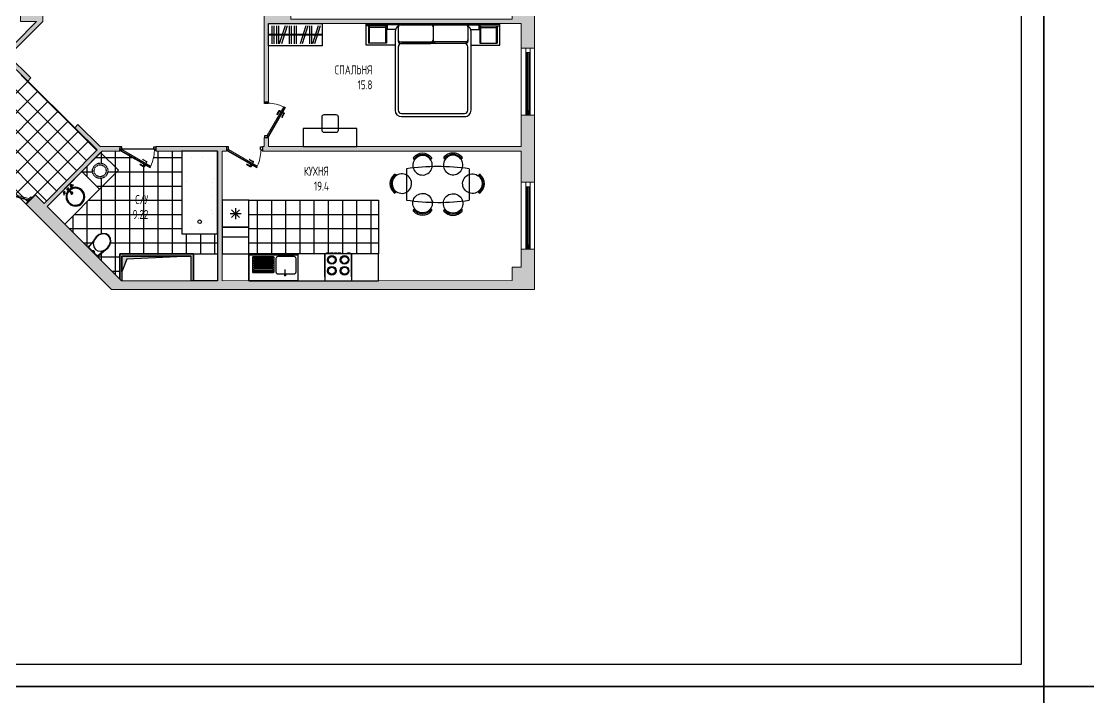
# Model space of a CAD drawing. Header units: millimetres. Extents: x -7516 to 14738, y -3327 to 3625.
# Drawn here: x 3791.3 to 4030, y 2731.3 to 2882.5 of the extents above; entities that cross this region are included whole.
import ezdxf

# ---------------------------------------------------------------- set-up
doc = ezdxf.new("R2010")
doc.units = ezdxf.units.MM
doc.header["$LTSCALE"] = 1.5
doc.linetypes.add('ACAD_ISO02W100', pattern=[15, 12, -3])
for name, color, linetype in [('КАНАЛЫ', 253, 'Continuous'), ('кафель', 9, 'Continuous'), ('МЕБЕЛЬ ОСНОВ', 7, 'Continuous'), ('Основные тонкие', 7, 'Continuous')]:
    doc.layers.add(name, color=color, linetype=linetype)
for name, color, linetype, lineweight in [('новый план', 6, 'Continuous', 30), ('ОКНА', 130, 'Continuous', 30), ('СТЕНЫ', 30, 'Continuous', 30)]:
    doc.layers.add(name, color=color, linetype=linetype, lineweight=lineweight)
doc.styles.add('style1', font='txt.shx', dxfattribs={"width": 0.7, "height": 2.5})
pattern_1 = [(180, (3821.8645, 3607.7084), (-2e-16, -3.175), []), (270, (3821.8645, 3607.7084), (3.175, -4e-16), [])]

# ---------------------------------------------------------------- blocks, each defined once
blk = doc.blocks.new('рпр')
at = {"layer": 'МЕБЕЛЬ ОСНОВ', "color": 7}
for p, q in [((4888.37, 2986.87), (4888.15, 2984.66)), ((4888.41, 2986.97), (4888.22, 2985.01)), ((4888.28, 2985.08), (4888.46, 2986.92)), ((4888.36, 2986.84), (4888.37, 2986.92)), ((4888.37, 2986.92), (4888.41, 2986.97)), ((4888.41, 2986.97), (4888.4, 2986.81)), ((4888.41, 2986.97), (4889.54, 2986.97)), ((4888.41, 2986.97), (4889.54, 2986.97)), ((4888.46, 2986.92), (4888.41, 2986.97)), ((4889.54, 2986.97), (4890.22, 2986.97)), ((4889.6, 2986.82), (4889.54, 2986.97)), ((4890.16, 2986.82), (4889.6, 2986.82)), ((4889.7, 2986.77), (4889.87, 2986.77)), ((4889.79, 2986.7), (4889.7, 2986.77)), ((4889.87, 2986.77), (4889.73, 2986.77)), ((4889.73, 2986.77), (4890.06, 2986.77)), ((4889.96, 2986.7), (4889.79, 2986.7)), ((4890.06, 2986.77), (4889.96, 2986.7)), ((4890.22, 2986.97), (4890.16, 2986.82)), ((4890.22, 2986.97), (4891.33, 2986.97)), ((4891.33, 2986.97), (4891.28, 2986.92)), ((4891.28, 2986.92), (4891.47, 2985.08)), ((4891.33, 2986.97), (4891.37, 2986.92)), ((4891.37, 2986.57), (4891.33, 2986.97)), ((4891.37, 2986.92), (4891.4, 2986.62)), ((4891.4, 2986.62), (4891.37, 2986.57)), ((4891.37, 2986.57), (4891.37, 2986.57)), ((4888.2, 2984.98), (4888.06, 2984.13)), ((4888.06, 2984.13), (4888.19, 2983.29)), ((4888.27, 2984.94), (4888.13, 2984.13)), ((4888.13, 2984.13), (4888.26, 2983.32)), ((4888.24, 2985.04), (4888.2, 2984.98)), ((4888.65, 2985.63), (4888.27, 2984.94)), ((4889.22, 2986.08), (4888.65, 2985.63)), ((4889.88, 2986.24), (4889.22, 2986.08)), ((4890.55, 2986.07), (4889.88, 2986.24)), ((4891.11, 2985.61), (4890.55, 2986.07)), ((4891.48, 2984.92), (4891.11, 2985.61)), ((4891.61, 2984.11), (4891.48, 2984.92)), ((4891.48, 2983.3), (4891.61, 2984.11)), ((4891.55, 2984.95), (4891.51, 2985.03)), ((4891.54, 2983.26), (4891.68, 2984.11)), ((4891.68, 2984.11), (4891.55, 2984.95)), ((4888.19, 2983.29), (4888.58, 2982.57)), ((4888.26, 2983.32), (4888.63, 2982.63)), ((4888.58, 2982.57), (4889.17, 2982.09)), ((4888.63, 2982.63), (4889.19, 2982.17)), ((4889.17, 2982.09), (4889.86, 2981.92)), ((4889.19, 2982.17), (4889.86, 2982)), ((4889.86, 2982), (4890.53, 2982.16)), ((4889.86, 2981.92), (4890.55, 2982.08)), ((4890.53, 2982.16), (4891.09, 2982.61)), ((4890.55, 2982.08), (4891.14, 2982.55)), ((4891.09, 2982.61), (4891.48, 2983.3)), ((4891.14, 2982.55), (4891.54, 2983.26))]:
    blk.add_line(p, q, dxfattribs=at)
at = {"layer": 'МЕБЕЛЬ ОСНОВ', "color": 7, "ltscale": 1.5}
blk.add_lwpolyline([(4891.51, 2985.03), (4891.37, 2986.57)], dxfattribs=at)
blk = doc.blocks.new('ек')
for p, q in [((4931.49, 3632.32), (4931.76, 3632.12)), ((4931.79, 3632.47), (4931.95, 3632.35)), ((4935.28, 3632.47), (4935.08, 3632.33)), ((4935.62, 3632.35), (4935.31, 3632.12)), ((4938.31, 3632.38), (4938.59, 3632.18)), ((4938.61, 3632.53), (4938.78, 3632.41)), ((4942.1, 3632.53), (4941.91, 3632.39)), ((4942.45, 3632.41), (4942.13, 3632.18)), ((4927.43, 3628.82), (4927.66, 3628.5)), ((4946.2, 3628.82), (4945.97, 3628.5)), ((4927.31, 3628.47), (4927.45, 3628.28)), ((4946.32, 3628.47), (4946.18, 3628.28)), ((4927.31, 3624.98), (4927.42, 3625.14)), ((4927.45, 3624.68), (4927.66, 3624.95)), ((4946.17, 3624.68), (4945.97, 3624.95)), ((4946.32, 3624.98), (4946.2, 3625.14)), ((4931.49, 3620.89), (4931.76, 3621.09)), ((4931.79, 3620.74), (4931.95, 3620.86)), ((4935.28, 3620.74), (4935.08, 3620.88)), ((4935.62, 3620.86), (4935.31, 3621.09)), ((4938.31, 3620.83), (4938.59, 3621.03)), ((4938.61, 3620.68), (4938.78, 3620.8)), ((4942.1, 3620.68), (4941.91, 3620.82)), ((4942.45, 3620.81), (4942.13, 3621.03))]:
    blk.add_line(p, q)
for points in [[(4935.01, 3629.22, 2.852439), (4932.29, 3629.06, 0.350569), (4935.01, 3629.22)], [(4941.84, 3629.28, 2.852439), (4939.12, 3629.12, 0.350569), (4941.84, 3629.28)], [(4930.55, 3628.2, 2.852439), (4930.71, 3625.48, 0.350569), (4930.55, 3628.2)], [(4943.07, 3628.2, -2.852439), (4942.91, 3625.48, -0.350569), (4943.07, 3628.2)], [(4935.01, 3623.99, -2.852439), (4932.29, 3624.15, -0.350569), (4935.01, 3623.99)], [(4941.84, 3623.93, -2.852439), (4939.12, 3624.09, -0.350569), (4941.84, 3623.93)]]:
    blk.add_lwpolyline(points, format="xyb")
for points in [[(4929.94, 3630.05), (4929.94, 3623.05)], [(4943.94, 3630.05), (4943.94, 3623.05)]]:
    blk.add_lwpolyline(points)
for centre, radius, start, end in [((4933.53, 3630.85), 2.68, 40.2729, 139.7271), ((4940.36, 3630.91), 2.68, 40.2729, 139.7271), ((4940.36, 3630.91), 2.38, 40.0936, 139.9064), ((4931.64, 3632.45), 0.2, 139.7271, 219.8242), ((4931.56, 3632.51), 0.2, 248.872, 319.9064), ((4933.53, 3630.85), 2.38, 40.0936, 139.9064), ((4935.51, 3632.51), 0.2, 220.0936, 305.6519), ((4935.22, 3632.39), 0.409, 354.1192, 27.9442), ((4938.47, 3632.51), 0.2, 139.7271, 219.8242), ((4938.38, 3632.57), 0.2, 248.872, 319.9064), ((4942.33, 3632.57), 0.2, 220.0936, 305.6519), ((4942.04, 3632.45), 0.409, 354.1192, 27.9442), ((4928.93, 3626.73), 2.68, 130.2729, 229.7271), ((4928.93, 3626.73), 2.38, 130.0936, 229.9064), ((4927.39, 3628.41), 0.409, 84.1192, 117.9442), ((4927.26, 3628.7), 0.2, 310.0936, 35.6519), ((4936.94, 3581.3), 49.25, 81.8288, 98.1712), ((4946.36, 3628.7), 0.2, 144.3481, 229.9064), ((4946.24, 3628.41), 0.409, 62.0558, 95.8808), ((4944.7, 3626.73), 2.38, 310.0936, 49.9064), ((4944.7, 3626.73), 2.68, 310.2729, 49.7271), ((4927.32, 3624.83), 0.2, 229.7271, 309.8242), ((4927.26, 3624.75), 0.2, 338.872, 49.9064), ((4946.36, 3624.75), 0.2, 130.0936, 201.128), ((4946.3, 3624.83), 0.2, 230.1758, 310.2729), ((4936.94, 3671.8), 49.25, 261.8288, 278.1712), ((4931.64, 3620.76), 0.2, 140.1758, 220.2729), ((4931.56, 3620.7), 0.2, 40.0936, 111.128), ((4933.53, 3622.37), 2.68, 220.2729, 319.7271), ((4933.53, 3622.37), 2.38, 220.0936, 319.9064), ((4935.51, 3620.7), 0.2, 54.3481, 139.9064), ((4935.22, 3620.82), 0.409, 332.0558, 5.8808), ((4938.47, 3620.7), 0.2, 140.1758, 220.2729), ((4938.38, 3620.64), 0.2, 40.0936, 111.128), ((4940.36, 3622.31), 2.68, 220.2729, 319.7271), ((4940.36, 3622.31), 2.38, 220.0936, 319.9064), ((4942.33, 3620.64), 0.2, 54.3481, 139.9064), ((4942.04, 3620.76), 0.409, 332.0558, 5.8808)]:
    blk.add_arc(centre, radius, start, end)
blk = doc.blocks.new('двери наружные')
at = {"color": 0}
for p, q in [((3657.41, 2612.77), (3657.91, 2612.77)), ((3657.46, 2612.57), (3657.46, 2612.77)), ((3657.46, 2612.77), (3657.86, 2612.77)), ((3657.86, 2612.77), (3657.86, 2612.62)), ((3657.73, 2612.57), (3657.46, 2612.57)), ((3657.73, 2612.62), (3657.86, 2612.62)), ((3657.41, 2608.22), (3657.91, 2608.22)), ((3657.73, 2608.42), (3657.46, 2608.42)), ((3657.46, 2608.42), (3657.46, 2608.22)), ((3657.46, 2608.22), (3657.86, 2608.22)), ((3657.73, 2608.37), (3657.86, 2608.37)), ((3657.86, 2608.22), (3657.86, 2608.37))]:
    blk.add_line(p, q, dxfattribs=at)
at = {"color": 0, "lineweight": 9}
for p, q in [((3657.73, 2612.62), (3657.73, 2612.57)), ((3657.75, 2608.44), (3659.76, 2611.92)), ((3657.92, 2608.33), (3659.96, 2611.86)), ((3659.88, 2611.86), (3659.76, 2611.92)), ((3659.07, 2611.22), (3658.85, 2610.84)), ((3659.13, 2611.18), (3658.92, 2610.8)), ((3659.26, 2611.11), (3659.13, 2611.18)), ((3659.3, 2611.18), (3659.17, 2611.25)), ((3659.19, 2611), (3659.34, 2611.25)), ((3659.22, 2610.98), (3659.19, 2611)), ((3659.3, 2611.18), (3659.24, 2611.21)), ((3659.34, 2611.25), (3659.36, 2611.24)), ((3659.6, 2610.91), (3659.38, 2610.53)), ((3659.41, 2610.87), (3659.39, 2610.88)), ((3659.56, 2611.12), (3659.41, 2610.87)), ((3659.68, 2610.87), (3659.45, 2610.49)), ((3659.48, 2610.98), (3659.6, 2610.91)), ((3659.52, 2611.05), (3659.65, 2610.97)), ((3659.54, 2611.14), (3659.56, 2611.12)), ((3657.73, 2608.37), (3657.73, 2608.42)), ((3657.86, 2608.37), (3657.75, 2608.44)), ((3657.92, 2608.33), (3657.86, 2608.37))]:
    blk.add_line(p, q, dxfattribs=at)
at = {"color": 0, "lineweight": 0}
for p, q in [((3657.86, 2608.37), (3659.9, 2611.89)), ((3659.9, 2611.89), (3659.96, 2611.86))]:
    blk.add_line(p, q, dxfattribs=at)
at = {"color": 0}
blk.add_circle((3657.78, 2608.39), 0.0212, dxfattribs=at)
at = {"color": 0, "lineweight": 0}
blk.add_arc((3657.74, 2609.36), 3.26, 51.7107, 87.8927, dxfattribs=at)
at = {"color": 0, "lineweight": 9}
for centre, major_axis, start_param, end_param in [((3658.88, 2610.82), (-0.0381, -0.0102), 5.497787, 8.63938), ((3659.13, 2611.19), (0.0192, -0.0715), 2.356194, 3.926991), ((3659.42, 2610.51), (-0.0381, -0.0102), 5.497787, 8.63938), ((3659.61, 2610.91), (-0.0715, -0.0192), 2.356194, 3.926991)]:
    blk.add_ellipse(centre, major_axis=major_axis, ratio=1, start_param=start_param, end_param=end_param, dxfattribs=at)
blk = doc.blocks.new('дыерь800')
at = {"color": 7, "lineweight": 9}
for p, q in [((562.11, 191.6), (562.05, 191.49)), ((565.27, 189.63), (562.05, 191.49)), ((562.08, 191.62), (562.11, 191.68)), ((565.34, 189.74), (562.08, 191.62)), ((565.38, 189.8), (562.11, 191.68)), ((562.46, 191.22), (562.48, 191.24)), ((562.72, 191.07), (562.46, 191.22)), ((562.54, 191.18), (562.46, 191.05)), ((562.54, 191.18), (562.5, 191.12)), ((562.6, 191.14), (562.53, 191.01)), ((562.53, 191.01), (562.91, 190.79)), ((562.58, 191.42), (562.59, 191.44)), ((562.59, 191.44), (562.84, 191.29)), ((562.66, 191.4), (562.74, 191.53)), ((562.73, 191.1), (562.72, 191.07)), ((562.73, 191.36), (562.8, 191.48)), ((562.8, 191.48), (563.18, 191.26)), ((562.84, 191.29), (562.83, 191.27)), ((562.84, 191.55), (563.22, 191.33)), ((562.49, 190.95), (562.87, 190.73)), ((565.38, 189.8), (565.34, 189.74)), ((565.33, 189.74), (565.27, 189.63))]:
    blk.add_line(p, q, dxfattribs=at)
at = {"color": 7, "lineweight": 30}
for p, q in [((561.48, 189.29), (561.48, 189.79)), ((565.48, 189.29), (565.48, 189.79)), ((561.48, 189.34), (561.48, 189.74)), ((561.48, 189.74), (561.63, 189.74)), ((561.68, 189.34), (561.48, 189.34)), ((561.63, 189.61), (561.63, 189.74)), ((561.63, 189.61), (561.68, 189.61)), ((561.68, 189.61), (561.68, 189.34)), ((565.28, 189.61), (565.28, 189.34)), ((565.33, 189.61), (565.28, 189.61)), ((565.28, 189.34), (565.48, 189.34)), ((565.48, 189.74), (565.33, 189.74)), ((565.33, 189.61), (565.33, 189.74)), ((565.48, 189.34), (565.48, 189.74))]:
    blk.add_line(p, q, dxfattribs=at)
at = {"color": 7}
blk.add_circle((565.31, 189.66), 0.0212, dxfattribs=at)
at = {"color": 7, "lineweight": 9}
blk.add_arc((566.35, 189.55), 4.72, 155.7689, 177.7189, dxfattribs=at)
for centre, major_axis, start_param, end_param in [((562.53, 191.01), (0.0715, 0.0192), 2.356194, 3.926991), ((562.8, 191.49), (0.0192, -0.0715), 2.356194, 3.926991), ((563.2, 191.3), (0.0102, -0.0381), 5.497787, 8.63938), ((562.89, 190.76), (0.0102, -0.0381), 5.497787, 8.63938)]:
    blk.add_ellipse(centre, major_axis=major_axis, ratio=1, start_param=start_param, end_param=end_param, dxfattribs=at)
blk = doc.blocks.new('ЩШШ')
for p, q in [((4815.26, 2999.62), (4845.16, 2999.62)), ((4815.26, 2994.87), (4815.26, 2999.62)), ((4819.78, 2999.24), (4815.26, 2999.24)), ((4815.74, 2999.24), (4815.74, 2995.34)), ((4815.93, 2999.24), (4815.93, 2995.34)), ((4819.59, 2998.86), (4815.93, 2998.86)), ((4819.59, 2999.24), (4819.59, 2995.34)), ((4819.78, 2999.62), (4819.78, 2998.39)), ((4819.78, 2999.24), (4819.78, 2995.34)), ((4821.79, 2998.39), (4819.78, 2998.39)), ((4830.21, 2999.43), (4819.97, 2999.43)), ((4819.97, 2999.43), (4819.97, 2998.39)), ((4822.43, 2998.96), (4822.43, 2995.75)), ((4822.91, 2999.43), (4829.73, 2999.43)), ((4830.21, 2999.43), (4840.44, 2999.43)), ((4830.21, 2998.96), (4830.21, 2995.56)), ((4830.21, 2998.96), (4830.21, 2995.56)), ((4837.99, 2998.96), (4837.99, 2995.75)), ((4838.63, 2998.39), (4840.64, 2998.39)), ((4840.44, 2999.43), (4840.44, 2998.39)), ((4840.64, 2999.62), (4840.64, 2998.39)), ((4840.64, 2999.24), (4840.64, 2995.34)), ((4840.64, 2999.24), (4845.16, 2999.24)), ((4840.83, 2999.24), (4840.83, 2995.34)), ((4840.83, 2998.86), (4844.32, 2998.86)), ((4844.32, 2999.24), (4844.32, 2995.34)), ((4844.51, 2999.24), (4844.51, 2995.34)), ((4845.16, 2994.87), (4845.16, 2999.62)), ((4821.72, 2997.95), (4821.72, 2980.34)), ((4838.7, 2980.34), (4838.7, 2997.95)), ((4821.72, 2994.87), (4815.26, 2994.87)), ((4819.78, 2995.34), (4815.74, 2995.34)), ((4822.43, 2994.56), (4822.43, 2980.34)), ((4822.91, 2995.62), (4829.73, 2995.62)), ((4822.91, 2995.28), (4829.73, 2995.28)), ((4837.27, 2995.28), (4823.15, 2995.28)), ((4837.51, 2995.62), (4830.69, 2995.62)), ((4837.51, 2995.28), (4830.69, 2995.28)), ((4837.99, 2980.34), (4837.99, 2994.56)), ((4838.7, 2994.87), (4845.16, 2994.87)), ((4840.64, 2995.34), (4844.51, 2995.34)), ((4823.15, 2979.62), (4837.27, 2979.62)), ((4823.15, 2978.91), (4837.27, 2978.91))]:
    blk.add_line(p, q)
for centre, radius, start, end in [((4823.15, 2997.95), 1.43, 116.1111, 180), ((4822.91, 2998.96), 0.476, 90, 180), ((4829.73, 2998.96), 0.476, 0, 90), ((4830.69, 2998.96), 0.476, 90, 180), ((4837.51, 2998.96), 0.476, 0, 90), ((4837.27, 2997.95), 1.43, 0, 63.8889), ((4822.91, 2996.1), 0.476, 180, 270), ((4829.73, 2996.1), 0.476, 270, 0), ((4830.69, 2996.1), 0.476, 180, 270), ((4837.51, 2996.1), 0.476, 270, 0), ((4822.91, 2995.75), 0.476, 180, 270), ((4823.15, 2994.56), 0.714, 90, 180), ((4829.73, 2995.75), 0.476, 270, 0), ((4830.69, 2995.75), 0.476, 180, 270), ((4837.27, 2994.56), 0.714, 0, 90), ((4837.51, 2995.75), 0.476, 270, 0), ((4823.15, 2980.34), 1.43, 180, 270), ((4823.15, 2980.34), 0.714, 180, 270), ((4837.27, 2980.34), 0.714, 270, 0), ((4837.27, 2980.34), 1.43, 270, 0)]:
    blk.add_arc(centre, radius, start, end)

msp = doc.modelspace()

# ---------------------------------------------------------------- hatches: boundary and pattern name
at = {"layer": 'кафель', "ltscale": 1.5, "true_color": 0x939598}
h = msp.add_hatch(color=252, dxfattribs=at)
h.dxf.hatch_style = 1
h.paths.add_polyline_path([(3736.07, 2897.85), (3736.07, 2912.55), (3739.07, 2912.55), (3739.07, 2899.09), (3775.25, 2862.89), (3794.66, 2882.54), (3791.07, 2882.54), (3791.07, 2887.54), (3795.07, 2887.54), (3795.07, 2891.54), (3796.07, 2891.54), (3796.07, 2882.54), (3788.41, 2874.79), (3793.39, 2869.87), (3792.68, 2869.16), (3787.7, 2874.08), (3775.96, 2862.19), (3787.98, 2850.15), (3785.89, 2848.06)])
h = msp.add_hatch(color=252, dxfattribs=at)
h.dxf.hatch_style = 1
h.paths.add_polyline_path([(3846.56, 2882.04), (3846.56, 2870.04), (3846.56, 2864.54), (3845.56, 2864.54), (3845.56, 2882.04), (3845.56, 2890.04), (3846.56, 2890.04), (3846.56, 2888.04), (3851.57, 2888.04), (3851.57, 2883.04), (3851.57, 2883.04), (3871.57, 2883.03), (3901.07, 2883.04), (3901.07, 2887.54), (3903.07, 2887.54), (3903.07, 2889.54), (3906.07, 2889.54), (3906.07, 2876.54), (3903.07, 2876.54), (3903.07, 2882.04)])
at = {"layer": 'кафель', "ltscale": 1.5, "true_color": 0x636466}
h = msp.add_hatch(color=251, dxfattribs=at)
h.dxf.hatch_style = 1
h.paths.add_polyline_path([(3905.07, 2875.55), (3904.07, 2875.55), (3904.07, 2861.54), (3905.07, 2861.54)])
at = {"layer": 'кафель', "ltscale": 1.5, "true_color": 0x939598}
h = msp.add_hatch(dxfattribs=at)
h.set_pattern_fill('ANSI37', color=252, angle=90)
h.set_pattern_definition([(135, (3821.8645, 3607.7084), (-2.245064, -2.245064), []), (225, (3821.8645, 3607.7084), (2.245064, -2.245064), [])])
h.paths.add_polyline_path([(3779.49, 2858.65), (3791.26, 2870.56), (3792.68, 2869.16), (3803.22, 2858.75), (3808.2, 2853.83), (3796.35, 2841.83), (3794.44, 2843.75), (3792.31, 2841.63), (3785.88, 2848.06), (3787.98, 2850.15)])
h.paths.add_polyline_path([(3786.8, 2844.18), (3786.78, 2844.13), (3786.62, 2844.18), (3786.63, 2844.22)], flags=17)
h.paths.add_polyline_path([(3787.23, 2844.2), (3787.11, 2843.74), (3786.86, 2843.81), (3786.99, 2844.27)], flags=17)
h.paths.add_polyline_path([(3793.01, 2842.9), (3793.04, 2842.88), (3793, 2842.89)], flags=16)
at = {"layer": 'кафель', "ltscale": 1.5, "true_color": 0x636466}
h = msp.add_hatch(color=251, dxfattribs=at)
h.dxf.hatch_style = 1
h.paths.add_polyline_path([(3905.07, 2861.55), (3905.07, 2862.55), (3904.07, 2862.55), (3904.07, 2861.55)])
at = {"layer": 'кафель', "ltscale": 1.5, "true_color": 0x939598}
h = msp.add_hatch(color=252, dxfattribs=at)
h.dxf.hatch_style = 1
h.paths.add_polyline_path([(3903.07, 2861.54), (3906.07, 2861.54), (3906.07, 2846.55), (3903.07, 2846.55), (3903.07, 2853.54), (3845.17, 2853.54), (3845.17, 2854.54), (3845.56, 2854.54), (3845.56, 2856.54), (3846.56, 2856.54), (3846.56, 2854.54), (3903.07, 2854.54)])
h = msp.add_hatch(color=252, dxfattribs=at)
h.dxf.hatch_style = 1
h.paths.add_polyline_path([(3813.63, 2824.54), (3835.17, 2824.54), (3835.17, 2853.54), (3821.31, 2853.55), (3821.31, 2854.55), (3837.17, 2854.54), (3837.17, 2853.54), (3836.17, 2853.54), (3836.17, 2824.54), (3901.07, 2824.55), (3901.07, 2827.55), (3903.07, 2827.55), (3903.07, 2831.55), (3906.07, 2831.55), (3906.07, 2822.54), (3811.44, 2822.55), (3792.31, 2841.63), (3794.44, 2843.74), (3796.35, 2841.83), (3808.2, 2853.83), (3803.22, 2858.75), (3803.92, 2859.46), (3808.9, 2854.54), (3813.32, 2854.54), (3813.32, 2853.54), (3809.32, 2853.54), (3797.05, 2841.13)])
h = msp.add_hatch(dxfattribs=at)
h.set_pattern_fill('ANSI37', color=252, angle=135)
h.set_pattern_definition(pattern_1)
h.paths.add_polyline_path([(3801.01, 2837.17), (3808.77, 2845), (3804.77, 2848.94), (3809.32, 2853.54), (3813.32, 2853.54), (3813.32, 2854.05), (3813.71, 2854.05), (3813.71, 2853.88), (3820.19, 2850.15, 0.096014), (3821.02, 2853.65), (3821.31, 2853.65), (3821.31, 2853.55), (3821.31, 2853.55), (3821.31, 2853.55), (3827.14, 2853.55), (3827.13, 2835.05), (3835.17, 2835.04), (3835.17, 2830.54), (3829.77, 2830.55), (3829.77, 2830.55), (3813.27, 2830.55), (3813.27, 2830.54), (3813.27, 2824.91)])
h.paths.add_polyline_path([(3807.06, 2831.26), (3807.21, 2831.33), (3807.61, 2830.93), (3807.55, 2830.79), (3807.55, 2830.79)], flags=16)
h.paths.add_polyline_path([(3808.47, 2830.05), (3808.37, 2830.01), (3808.48, 2830.11), (3809.86, 2831.29), (3809.9, 2831.3), (3810.15, 2831.49)], flags=16)
h.paths.add_polyline_path([(3806.51, 2832.34), (3806.45, 2832.33), (3806.26, 2832.09), (3806.26, 2832.03)], flags=16)
h.paths.add_polyline_path([(3810.17, 2834.94), (3809.45, 2835.01), (3808.7, 2834.78), (3808.04, 2834.29), (3807.57, 2833.61), (3807.36, 2832.86), (3807.45, 2832.13), (3807.81, 2831.55), (3808.4, 2831.2), (3809.12, 2831.14), (3809.87, 2831.37), (3810.53, 2831.86), (3811, 2832.53), (3811.21, 2833.29), (3811.12, 2834.01), (3810.76, 2834.59)], flags=16)
h.paths.add_polyline_path([(3808.88, 2850.82, 1), (3808.88, 2847.39, 1)], flags=16)
h.paths.add_polyline_path([(3808.88, 2850.44, 1), (3808.88, 2847.77, 1)], flags=0)
h.paths.add_polyline_path([(3807.43, 2831.28), (3807.32, 2831.29), (3807.56, 2831.06), (3807.58, 2831.04), (3807.56, 2831.16)], flags=16)
edge = h.paths.add_edge_path(flags=16)
edge.add_line((3817.83, 2850.46), (3818.6, 2850.02))
edge.add_ellipse((3818.68, 2850.15), major_axis=(-0.105, 0.105), ratio=1, start_angle=105.015, end_angle=195.015)
edge.add_line((3818.8, 2850.07), (3818.96, 2850.33))
edge.add_line((3818.96, 2850.33), (3819.1, 2850.25))
edge.add_line((3819.1, 2850.25), (3819.13, 2850.29))
edge.add_line((3819.13, 2850.29), (3820.06, 2849.76))
edge.add_line((3820.06, 2849.76), (3820.13, 2849.88))
edge.add_line((3820.13, 2849.88), (3813.61, 2853.64))
edge.add_line((3813.61, 2853.64), (3813.61, 2853.8))
edge.add_arc((3813.66, 2853.8), 0.0425, 180.015, 270)
edge.add_arc((3813.66, 2853.8), 0.0425, 270, 450)
edge.add_arc((3813.66, 2853.8), 0.0425, 90, 180.015)
edge.add_line((3813.61, 2853.8), (3813.61, 2853.9))
edge.add_line((3813.61, 2853.9), (3813.61, 2853.67))
edge.add_line((3813.61, 2853.67), (3813.53, 2853.53))
edge.add_line((3813.53, 2853.53), (3818.62, 2850.59))
edge.add_line((3818.62, 2850.59), (3818.6, 2850.54))
edge.add_line((3818.6, 2850.54), (3818.82, 2850.41))
edge.add_line((3818.82, 2850.41), (3818.67, 2850.16))
edge.add_line((3818.67, 2850.16), (3817.91, 2850.6))
edge.add_ellipse((3817.87, 2850.53), major_axis=(-0.0558, 0.0558), ratio=1, start_angle=285.015, end_angle=465.015)
h.paths.add_polyline_path([(3820.97, 2843.7), (3820.97, 2838.5), (3814.64, 2838.5), (3814.64, 2843.7)], flags=24)
at = {"layer": 'кафель', "ltscale": 1.5, "true_color": 0x636466}
h = msp.add_hatch(color=251, dxfattribs=at)
h.dxf.hatch_style = 1
h.paths.add_polyline_path([(3905.07, 2845.55), (3904.07, 2845.55), (3904.07, 2831.55), (3905.07, 2831.55)])
at = {"layer": 'кафель', "ltscale": 1.5, "true_color": 0x939598}
h = msp.add_hatch(dxfattribs=at)
h.set_pattern_fill('ANSI37', color=252, angle=135)
h.set_pattern_definition(pattern_1)
h.paths.add_polyline_path([(3842.17, 2830.54), (3842.17, 2836.54), (3842.18, 2842.54), (3871.15, 2842.54), (3871.15, 2830.54), (3864.79, 2830.54), (3864.79, 2830.75), (3864.22, 2830.75), (3864.22, 2830.54), (3862.69, 2830.54), (3862.69, 2830.75), (3862.12, 2830.75), (3862.12, 2830.54), (3861.82, 2830.54), (3861.82, 2830.75), (3861.25, 2830.75), (3861.25, 2830.54), (3860.95, 2830.54), (3860.95, 2830.75), (3860.39, 2830.75), (3860.39, 2830.54), (3860.08, 2830.54), (3860.08, 2830.75), (3859.52, 2830.75), (3859.52, 2830.54)])
at = {"layer": 'кафель', "ltscale": 1.5, "true_color": 0x636466}
h = msp.add_hatch(color=251, dxfattribs=at)
h.dxf.hatch_style = 1
h.paths.add_polyline_path([(3904.07, 2832.55), (3904.07, 2831.55), (3905.07, 2831.55), (3905.07, 2832.55)])
at = {"layer": 'кафель', "ltscale": 1.5, "true_color": 0x939598}
h = msp.add_hatch(color=252, dxfattribs=at)
h.dxf.hatch_style = 1
h.paths.add_polyline_path([(3813.27, 2830.54), (3829.77, 2830.54), (3829.77, 2824.54), (3829.27, 2824.54), (3829.27, 2830.04), (3813.77, 2830.04), (3813.77, 2824.54), (3813.63, 2824.54), (3813.27, 2824.91)])
at = {"layer": 'кафель', "ltscale": 1.5, "true_color": 0x000000}
h = msp.add_hatch(color=18, dxfattribs=at)
h.dxf.hatch_style = 1
h.paths.add_polyline_path([(3814.84, 2829.34), (3829.27, 2830.04), (3813.77, 2830.04), (3813.77, 2826.54)])

# ---------------------------------------------------------------- linework, layer by layer
for p, q in [((3847.3, 2881.54), (3847.3, 2877.54)), ((3847.74, 2881.54), (3847.74, 2877.54)), ((3848.3, 2881.54), (3848.3, 2877.54)), ((3848.75, 2881.54), (3848.75, 2877.54)), ((3850.24, 2881.54), (3848.96, 2877.54)), ((3850.7, 2881.54), (3849.42, 2877.54)), ((3851.17, 2881.54), (3851.17, 2877.54)), ((3851.61, 2881.54), (3851.61, 2877.54)), ((3852.26, 2881.54), (3852.26, 2877.54)), ((3852.7, 2881.54), (3852.7, 2877.54)), ((3854.9, 2881.54), (3853.62, 2877.54)), ((3855.37, 2881.54), (3854.09, 2877.54)), ((3855.73, 2881.54), (3855.73, 2877.54)), ((3856.17, 2881.54), (3856.17, 2877.54)), ((3857.66, 2881.54), (3856.38, 2877.54)), ((3858.12, 2881.54), (3856.85, 2877.54)), ((3839.17, 2840.78), (3839.17, 2838.31)), ((3837.94, 2839.54), (3840.41, 2839.54)), ((3840.05, 2840.41), (3838.3, 2838.67)), ((3840.05, 2838.67), (3838.3, 2840.41)), ((3853.14, 2830.54), (3853.14, 2824.54)), ((3859.14, 2830.53), (3859.14, 2824.53)), ((3859.14, 2825.41), (3859.14, 2830.53)), ((3859.52, 2830.75), (3860.08, 2830.75)), ((3859.52, 2830.53), (3859.52, 2830.75)), ((3860.08, 2830.53), (3860.08, 2830.75)), ((3860.39, 2830.53), (3860.39, 2830.75)), ((3860.39, 2830.75), (3860.95, 2830.75)), ((3860.95, 2830.53), (3860.95, 2830.75)), ((3861.25, 2830.53), (3861.25, 2830.75)), ((3861.25, 2830.53), (3861.25, 2830.75)), ((3861.25, 2830.75), (3861.82, 2830.75)), ((3861.25, 2830.75), (3861.82, 2830.75)), ((3861.82, 2830.53), (3861.82, 2830.75)), ((3861.82, 2830.53), (3861.82, 2830.75)), ((3862.12, 2830.75), (3862.69, 2830.75)), ((3862.12, 2830.53), (3862.12, 2830.75)), ((3862.69, 2830.53), (3862.69, 2830.75)), ((3864.22, 2830.53), (3864.22, 2830.75)), ((3864.22, 2830.75), (3864.79, 2830.75)), ((3864.79, 2830.53), (3864.79, 2830.75)), ((3865.14, 2830.53), (3865.14, 2824.53)), ((3865.14, 2825.41), (3865.14, 2830.53))]:
    msp.add_line(p, q)
at = {"color": 252, "lineweight": 5, "true_color": 0x939598}
for p, q in [((3904.07, 2875.55), (3904.07, 2862.55)), ((3904.32, 2875.55), (3904.32, 2862.55)), ((3904.57, 2875.55), (3904.57, 2862.55)), ((3904.82, 2875.55), (3904.82, 2862.55)), ((3905.07, 2875.55), (3905.07, 2862.55)), ((3904.07, 2845.55), (3904.07, 2832.55)), ((3904.32, 2845.55), (3904.32, 2832.55)), ((3904.57, 2845.55), (3904.57, 2832.55)), ((3904.82, 2845.55), (3904.82, 2832.55)), ((3905.07, 2845.55), (3905.07, 2832.55))]:
    msp.add_line(p, q, dxfattribs=at)
at = {"ltscale": 0.6}
for p, q in [((3850.27, 2825.51), (3850.27, 2827.04)), ((3850.52, 2825.72), (3850.02, 2825.72))]:
    msp.add_line(p, q, dxfattribs=at)
at = {"color": 18, "true_color": 0x000000}
for points in [[(3599.48, 2733.78), (4019.98, 2733.78), (4019.98, 3030.78), (3599.48, 3030.78)], [(4019.98, 2733.78), (4440.48, 2733.78), (4440.48, 3030.78), (4019.98, 3030.78)], [(3599.48, 2436.78), (4019.98, 2436.78), (4019.98, 2733.78), (3599.48, 2733.78)], [(4019.98, 2436.78), (4440.48, 2436.78), (4440.48, 2733.78), (4019.98, 2733.78)]]:
    msp.add_lwpolyline(points, close=True, dxfattribs=at)
at = {"color": 252, "lineweight": 5, "true_color": 0x939598}
for points in [[(3904.07, 2875.55), (3904.07, 2876.55), (3905.07, 2876.55), (3905.07, 2875.55)], [(3904.07, 2861.55), (3904.07, 2862.55), (3905.07, 2862.55), (3905.07, 2861.55)], [(3904.07, 2845.55), (3904.07, 2846.55), (3905.07, 2846.55), (3905.07, 2845.55)], [(3904.07, 2831.55), (3904.07, 2832.55), (3905.07, 2832.55), (3905.07, 2831.55)]]:
    msp.add_lwpolyline(points, close=True, dxfattribs=at)
for points in [[(3862.2, 2858.22), (3862.2, 2861.12, 0.388492), (3861.7, 2861.62), (3858.94, 2861.62, 0.340112), (3858.44, 2861.12), (3858.44, 2858.22, 0.314319), (3858.94, 2857.72), (3861.7, 2857.72, 0.406154)], [(3847.7, 2826.47, -0.414214), (3847.5, 2826.27), (3843.24, 2826.27, -0.414214), (3843.04, 2826.47), (3843.04, 2829.78, -0.414214), (3843.24, 2829.98), (3847.5, 2829.98, -0.414214), (3847.7, 2829.78)], [(3843.36, 2829.52, -0.341936), (3843.17, 2829.67, -0.341936), (3843.36, 2829.82), (3845.37, 2829.82), (3847.38, 2829.82, -0.341936), (3847.57, 2829.67, -0.341936), (3847.38, 2829.52), (3845.37, 2829.52)], [(3843.36, 2829.08, -0.341936), (3843.17, 2829.23, -0.341936), (3843.36, 2829.38), (3845.37, 2829.38), (3847.38, 2829.38, -0.341936), (3847.57, 2829.23, -0.341936), (3847.38, 2829.08), (3845.37, 2829.08)], [(3843.36, 2828.64, -0.341936), (3843.17, 2828.79, -0.341936), (3843.36, 2828.94), (3845.37, 2828.94), (3847.38, 2828.94, -0.341936), (3847.57, 2828.79, -0.341936), (3847.38, 2828.64), (3845.37, 2828.64)], [(3848.62, 2829.93, 0.414214), (3848.19, 2829.5), (3848.19, 2826.49, 0.414214), (3848.62, 2826.05), (3852.29, 2826.05, 0.414214), (3852.72, 2826.49), (3852.72, 2829.5, 0.414214), (3852.29, 2829.93)], [(3843.36, 2828.2, -0.341936), (3843.17, 2828.35, -0.341936), (3843.36, 2828.5), (3845.37, 2828.5), (3847.38, 2828.5, -0.341936), (3847.57, 2828.35, -0.341936), (3847.38, 2828.2), (3845.37, 2828.2)], [(3843.36, 2827.76, -0.341936), (3843.17, 2827.91, -0.341936), (3843.36, 2828.06), (3845.37, 2828.06), (3847.38, 2828.06, -0.341936), (3847.57, 2827.91, -0.341936), (3847.38, 2827.76), (3845.37, 2827.76)], [(3847.57, 2827.47, -0.341936), (3847.38, 2827.32), (3845.37, 2827.32), (3843.36, 2827.32, -0.341936), (3843.17, 2827.47, -0.341936), (3843.36, 2827.62), (3845.37, 2827.62), (3847.38, 2827.62, -0.341936)], [(3843.36, 2827.17, 0.341936), (3843.17, 2827.02, 0.341936), (3843.36, 2826.87), (3845.37, 2826.87), (3847.38, 2826.87, 0.341936), (3847.57, 2827.02, 0.341936), (3847.38, 2827.17), (3845.37, 2827.17)], [(3843.36, 2826.43, -0.341936), (3843.17, 2826.58, -0.341936), (3843.36, 2826.73), (3845.37, 2826.73), (3847.38, 2826.73, -0.341936), (3847.57, 2826.58, -0.341936), (3847.38, 2826.43), (3845.37, 2826.43)]]:
    msp.add_lwpolyline(points, format="xyb", close=True)
at = {"ltscale": 0.5}
msp.add_lwpolyline([(3854.32, 2854.54), (3866.32, 2854.55), (3866.32, 2858.55), (3854.32, 2858.55)], close=True, dxfattribs=at)
for points in [[(3842.17, 2824.54), (3871.14, 2824.53), (3871.14, 2830.53), (3842.17, 2830.54)], [(3853.14, 2824.54), (3842.17, 2824.54), (3842.17, 2830.34), (3853.14, 2830.34)]]:
    msp.add_lwpolyline(points, close=True)
for centre, radius in [((3860.71, 2829.19), 0.974), ((3860.71, 2829.19), 0.774), ((3863.57, 2829.19), 0.974), ((3863.57, 2829.19), 0.774), ((3860.71, 2826.77), 0.974), ((3860.71, 2826.77), 0.774), ((3863.57, 2826.77), 0.974), ((3863.57, 2826.77), 0.774)]:
    msp.add_circle(centre, radius)
at = {"layer": 'КАНАЛЫ', "ltscale": 1.5}
msp.add_lwpolyline([(3813.27, 2824.91), (3813.27, 2830.54), (3829.77, 2830.54), (3829.77, 2824.54), (3829.27, 2824.54), (3829.27, 2830.04), (3813.77, 2830.04), (3813.77, 2824.54), (3813.63, 2824.54), (3813.27, 2824.91)], dxfattribs=at)
at = {"layer": 'КАНАЛЫ', "color": 18, "ltscale": 1.5, "true_color": 0x000000}
msp.add_lwpolyline([(3829.27, 2830.04), (3814.84, 2829.34), (3813.77, 2826.54), (3813.77, 2830.04), (3829.27, 2830.04)], dxfattribs=at)
at = {"layer": 'кафель', "color": 252, "ltscale": 1.5, "true_color": 0x939598}
for points in [[(3808.2, 2853.83), (3796.35, 2841.83), (3794.44, 2843.75), (3792.31, 2841.63), (3785.88, 2848.06), (3787.98, 2850.15), (3775.96, 2862.19), (3787.7, 2874.08), (3792.68, 2869.16), (3792.68, 2869.16), (3803.22, 2858.75), (3803.22, 2858.75), (3808.2, 2853.83)], [(3797.05, 2841.13), (3809.32, 2853.54), (3813.31, 2853.55), (3813.31, 2854.05), (3821.31, 2854.05), (3821.31, 2853.55), (3835.17, 2853.54), (3835.17, 2824.54), (3829.77, 2824.54), (3829.77, 2830.55), (3813.27, 2830.55), (3813.27, 2824.91), (3797.05, 2841.13)]]:
    msp.add_lwpolyline(points, dxfattribs=at)
msp.add_lwpolyline([(3842.17, 2830.54), (3842.17, 2842.54), (3871.15, 2842.54), (3871.15, 2830.54)], close=True, dxfattribs=at)
at = {"layer": 'МЕБЕЛЬ ОСНОВ', "ltscale": 1.5}
for points in [[(3846.56, 2882.04), (3858.56, 2882.04), (3858.56, 2877.04), (3846.56, 2877.04), (3846.56, 2882.04)], [(3846.56, 2879.49), (3858.56, 2879.49), (3858.56, 2879.59), (3846.56, 2879.59)], [(3812.98, 2849.28), (3808.99, 2853.21), (3804.78, 2848.93), (3808.77, 2845)], [(3827.14, 2853.55), (3827.13, 2835.05), (3835.17, 2835.04), (3835.17, 2853.54)], [(3842.18, 2842.54), (3836.18, 2842.54), (3836.17, 2836.54), (3842.17, 2836.54)], [(3842.17, 2836.54), (3836.17, 2836.54), (3836.17, 2830.54), (3842.17, 2830.54)], [(3829.77, 2830.55), (3835.17, 2830.54), (3835.17, 2824.54), (3829.77, 2824.55)]]:
    msp.add_lwpolyline(points, close=True, dxfattribs=at)
at = {"layer": 'МЕБЕЛЬ ОСНОВ', "ltscale": 600, "const_width": 0.00106}
for points in [[(3831.13, 2835.45), (3830.8, 2835.48), (3830.15, 2835.59), (3829.64, 2835.74), (3829.25, 2835.94), (3828.96, 2836.18), (3828.75, 2836.45), (3828.61, 2836.73), (3828.51, 2837.01), (3828.43, 2837.31), (3828.37, 2837.63), (3828.34, 2837.96), (3828.32, 2838.31), (3828.32, 2838.68), (3828.34, 2839.07), (3828.36, 2839.49), (3828.4, 2839.93), (3828.45, 2840.39), (3828.5, 2840.87), (3828.54, 2841.37), (3828.58, 2841.88), (3828.61, 2842.41), (3828.62, 2842.95), (3828.61, 2843.5), (3828.57, 2844.05), (3828.51, 2844.62), (3828.44, 2845.18), (3828.36, 2845.73), (3828.27, 2846.26), (3828.18, 2846.77), (3828.09, 2847.25), (3828.01, 2847.7), (3827.95, 2848.12), (3827.92, 2849.14), (3827.9, 2849.48), (3827.9, 2849.8), (3827.93, 2850.12), (3827.99, 2850.42), (3828.09, 2850.72), (3828.22, 2851.02), (3828.41, 2851.33), (3828.66, 2851.64), (3829.01, 2851.94), (3829.46, 2852.2), (3830.04, 2852.42), (3830.76, 2852.58), (3831.21, 2852.63), (3831.59, 2852.58), (3832.31, 2852.42), (3832.89, 2852.2), (3833.34, 2851.93), (3833.69, 2851.64), (3833.94, 2851.33), (3834.12, 2851.02), (3834.26, 2850.72), (3834.36, 2850.42), (3834.42, 2850.12), (3834.45, 2849.8), (3834.45, 2849.47), (3834.43, 2849.14), (3834.37, 2848.11), (3834.3, 2847.7), (3834.23, 2847.25), (3834.14, 2846.77), (3834.05, 2846.26), (3833.96, 2845.72), (3833.87, 2845.17), (3833.8, 2844.61), (3833.74, 2844.05), (3833.71, 2843.49), (3833.69, 2842.95), (3833.7, 2842.41), (3833.73, 2841.88), (3833.77, 2841.36), (3833.81, 2840.86), (3833.86, 2840.38), (3833.91, 2839.92), (3833.95, 2839.48), (3833.97, 2839.07), (3833.99, 2838.68), (3833.99, 2838.31), (3833.97, 2837.96), (3833.94, 2837.62), (3833.88, 2837.31), (3833.8, 2837.01), (3833.7, 2836.72), (3833.56, 2836.45), (3833.35, 2836.18), (3833.06, 2835.94), (3832.67, 2835.74), (3832.16, 2835.59), (3831.51, 2835.48)], [(3831.18, 2835.98), (3830.87, 2836), (3830.27, 2836.11), (3829.84, 2836.24), (3829.54, 2836.39), (3829.34, 2836.55), (3829.2, 2836.73), (3829.1, 2836.94), (3829.01, 2837.17), (3828.95, 2837.43), (3828.9, 2837.7), (3828.87, 2838), (3828.85, 2838.32), (3828.85, 2838.67), (3828.86, 2839.04), (3828.89, 2839.45), (3828.93, 2839.88), (3828.98, 2840.33), (3829.02, 2840.82), (3829.07, 2841.32), (3829.11, 2841.85), (3829.14, 2842.39), (3829.15, 2842.95), (3829.13, 2843.52), (3829.1, 2844.1), (3829.04, 2844.68), (3828.96, 2845.25), (3828.88, 2845.81), (3828.79, 2846.35), (3828.7, 2846.86), (3828.61, 2847.34), (3828.54, 2847.78), (3828.48, 2848.17), (3828.45, 2849.17), (3828.42, 2849.5), (3828.42, 2849.78), (3828.45, 2850.04), (3828.5, 2850.29), (3828.58, 2850.53), (3828.69, 2850.78), (3828.84, 2851.03), (3829.04, 2851.27), (3829.31, 2851.5), (3829.69, 2851.72), (3830.19, 2851.91), (3830.85, 2852.06), (3831.21, 2852.11), (3831.5, 2852.06), (3832.16, 2851.91), (3832.66, 2851.72), (3833.03, 2851.5), (3833.31, 2851.27), (3833.51, 2851.02), (3833.65, 2850.78), (3833.77, 2850.53), (3833.85, 2850.29), (3833.9, 2850.04), (3833.92, 2849.78), (3833.92, 2849.49), (3833.9, 2849.17), (3833.84, 2848.17), (3833.78, 2847.78), (3833.7, 2847.34), (3833.62, 2846.86), (3833.53, 2846.35), (3833.44, 2845.81), (3833.35, 2845.25), (3833.27, 2844.68), (3833.22, 2844.1), (3833.18, 2843.52), (3833.17, 2842.95), (3833.18, 2842.39), (3833.2, 2841.85), (3833.24, 2841.32), (3833.29, 2840.81), (3833.33, 2840.33), (3833.38, 2839.87), (3833.42, 2839.44), (3833.45, 2839.04), (3833.46, 2838.67), (3833.46, 2838.32), (3833.44, 2838), (3833.41, 2837.7), (3833.36, 2837.42), (3833.29, 2837.17), (3833.21, 2836.93), (3833.11, 2836.73), (3832.97, 2836.55), (3832.77, 2836.39), (3832.47, 2836.24), (3832.04, 2836.11), (3831.44, 2836)]]:
    msp.add_lwpolyline(points, close=True, dxfattribs=at)
at = {"layer": 'МЕБЕЛЬ ОСНОВ', "ltscale": 5}
msp.add_lwpolyline([(3801.01, 2837.17), (3808.77, 2845), (3804.78, 2848.93), (3797.05, 2841.13)], close=True, dxfattribs=at)
for points in [[(3802.47, 2844.02), (3801.57, 2844.9)], [(3801.74, 2845.07), (3802.63, 2844.18)]]:
    msp.add_lwpolyline(points, dxfattribs=at)
at = {"layer": 'МЕБЕЛЬ ОСНОВ', "ltscale": 1.5}
msp.add_lwpolyline([(3842.17, 2834.28), (3836.17, 2834.28)], dxfattribs=at)
at = {"layer": 'МЕБЕЛЬ ОСНОВ', "linetype": 'ACAD_ISO02W100', "ltscale": 0.01}
for radius in [1.71, 1.33]:
    msp.add_circle((3808.88, 2849.11), radius, dxfattribs=at)
at = {"layer": 'МЕБЕЛЬ ОСНОВ', "ltscale": 600}
msp.add_circle((3831.15, 2837.7), 0.41, dxfattribs=at)
at = {"layer": 'МЕБЕЛЬ ОСНОВ', "ltscale": 5}
for centre, radius, start, end in [((3802.42, 2845.76), 0.254, 24.0852, 4.1714), ((3802.8, 2844.95), 0.926, 80.9113, 116.3067), ((3802.54, 2846.69), 0.926, 260.5632, 295.9586), ((3800.89, 2844.2), 0.254, 266.7814, 246.8676), ((3801.71, 2843.84), 0.926, 154.9942, 190.3896), ((3799.96, 2844.06), 0.926, 334.9942, 10.3896), ((3803.35, 2843.32), 2.1, 138.8704, 132.4475), ((3801.66, 2844.99), 0.254, 341.3332, 286.2256), ((3803.35, 2843.32), 1.9, 139.2281, 132.1283), ((3802.54, 2844.12), 0.254, 164.7272, 109.6196), ((3802.54, 2844.12), 0.199, 174.0482, 101.6629), ((3802.55, 2844.1), 0.118, 225.4764, 45.4764)]:
    msp.add_arc(centre, radius, start, end, dxfattribs=at)
at = {"layer": 'ОКНА', "color": 252, "lineweight": 0, "ltscale": 1.5, "true_color": 0x939598}
for points in [[(3905.07, 2876.54), (3904.07, 2876.54), (3904.07, 2861.54), (3905.07, 2861.54)], [(3905.07, 2846.55), (3904.07, 2846.55), (3904.07, 2831.55), (3905.07, 2831.55)]]:
    msp.add_lwpolyline(points, close=True, dxfattribs=at)
at = {"layer": 'Основные тонкие'}
msp.add_lwpolyline([(3619.48, 2738.78), (4014.98, 2738.78), (4014.98, 3025.78), (3619.48, 3025.78)], close=True, dxfattribs=at)
at = {"layer": 'СТЕНЫ', "color": 252, "lineweight": 0, "ltscale": 1.5, "true_color": 0x939598}
for points in [[(3736.07, 2912.55), (3736.07, 2897.85), (3785.89, 2848.06), (3787.98, 2850.15), (3775.96, 2862.19), (3787.7, 2874.08), (3792.68, 2869.16), (3793.39, 2869.87), (3788.41, 2874.79), (3796.07, 2882.54), (3796.07, 2891.54), (3795.07, 2891.54), (3795.07, 2887.54), (3791.07, 2887.54), (3791.07, 2882.54), (3794.66, 2882.54), (3775.25, 2862.89), (3739.07, 2899.09), (3739.07, 2912.55), (3736.07, 2912.55)], [(3903.07, 2876.54), (3906.07, 2876.54), (3906.07, 2889.54), (3903.07, 2889.54), (3903.07, 2887.54), (3901.07, 2887.54), (3901.07, 2883.04), (3851.57, 2883.04), (3851.57, 2888.04), (3846.56, 2888.04), (3846.56, 2890.04), (3845.56, 2890.04), (3845.56, 2882.04), (3845.56, 2882.04), (3845.56, 2864.54), (3846.56, 2864.54), (3846.56, 2882.04), (3903.07, 2882.04), (3903.07, 2876.54)], [(3903.07, 2853.54), (3903.07, 2846.55), (3906.07, 2846.55), (3906.07, 2861.54), (3903.07, 2861.54), (3903.07, 2854.54), (3846.56, 2854.54), (3846.56, 2856.54), (3845.56, 2856.54), (3845.56, 2854.54), (3845.17, 2854.54), (3845.17, 2853.54), (3903.07, 2853.54)], [(3811.44, 2822.55), (3906.07, 2822.54), (3906.07, 2831.55), (3903.07, 2831.55), (3903.07, 2827.55), (3901.07, 2827.55), (3901.07, 2824.55), (3836.17, 2824.54), (3836.17, 2853.54), (3837.17, 2853.54), (3837.17, 2854.54), (3821.31, 2854.55), (3821.31, 2853.55), (3835.17, 2853.54), (3835.17, 2824.54), (3813.63, 2824.54), (3797.05, 2841.13), (3809.32, 2853.54), (3813.32, 2853.54), (3813.32, 2854.54), (3808.9, 2854.54), (3803.92, 2859.46), (3803.22, 2858.75), (3808.2, 2853.83), (3796.35, 2841.83), (3794.44, 2843.74), (3792.31, 2841.63), (3811.44, 2822.55)]]:
    msp.add_lwpolyline(points, dxfattribs=at)
for points in [[(3906.07, 2876.54), (3903.07, 2876.54), (3903.07, 2861.54), (3906.07, 2861.54)], [(3906.07, 2846.55), (3903.07, 2846.55), (3903.07, 2831.55), (3906.07, 2831.55)]]:
    msp.add_lwpolyline(points, close=True, dxfattribs=at)

# ---------------------------------------------------------------- block references
at = {"layer": 'МЕБЕЛЬ ОСНОВ'}
for name, p, rotation in [('ЩШШ', (-948.15, -115.59), 359.9751981167165), ('ек', (-1054.12, -778.36), 359.9751981167165), ('рпр', (9402.99, 1597.63), 136.1511553956075)]:
    msp.add_blockref(name, p, dxfattribs=dict(at, rotation=rotation))
at = {"layer": 'новый план', "color": 0, "lineweight": -3, "xscale": -2, "yscale": 2, "zscale": 2, "rotation": 44.61172856944167}
msp.add_blockref('двери наружные', (12664.55, 4266.76), dxfattribs=at)
at = {"layer": 'Основные тонкие', "color": 1, "xscale": 2, "yscale": 2, "zscale": 2}
for p, rotation in [((3466.98, 3987.52), 270), ((4944.28, 3233.13), 180), ((4968.13, 3233.13), 180)]:
    msp.add_blockref('дыерь800', p, dxfattribs=dict(at, rotation=rotation))

# ---------------------------------------------------------------- texts
at = {"layer": 'МЕБЕЛЬ ОСНОВ', "ltscale": 1.5, "char_height": 2, "attachment_point": 3, "style": 'style1'}
for s, width, insert in [('\\pxqr;СПАЛЬНЯ\\P15.8', 10.864, (3869.78, 2872.68)), ('\\pxqr;КУХНЯ\\P19.4', 7.3404, (3860.03, 2850.02)), ('\\pxqr;С/У\\P9.22', 4.6535, (3819.67, 2843.68))]:
    msp.add_mtext_dynamic_manual_height_columns(s, width=width, gutter_width=12.5, heights=[0], dxfattribs=dict(at, insert=insert))

doc.saveas('drawing.dxf')
